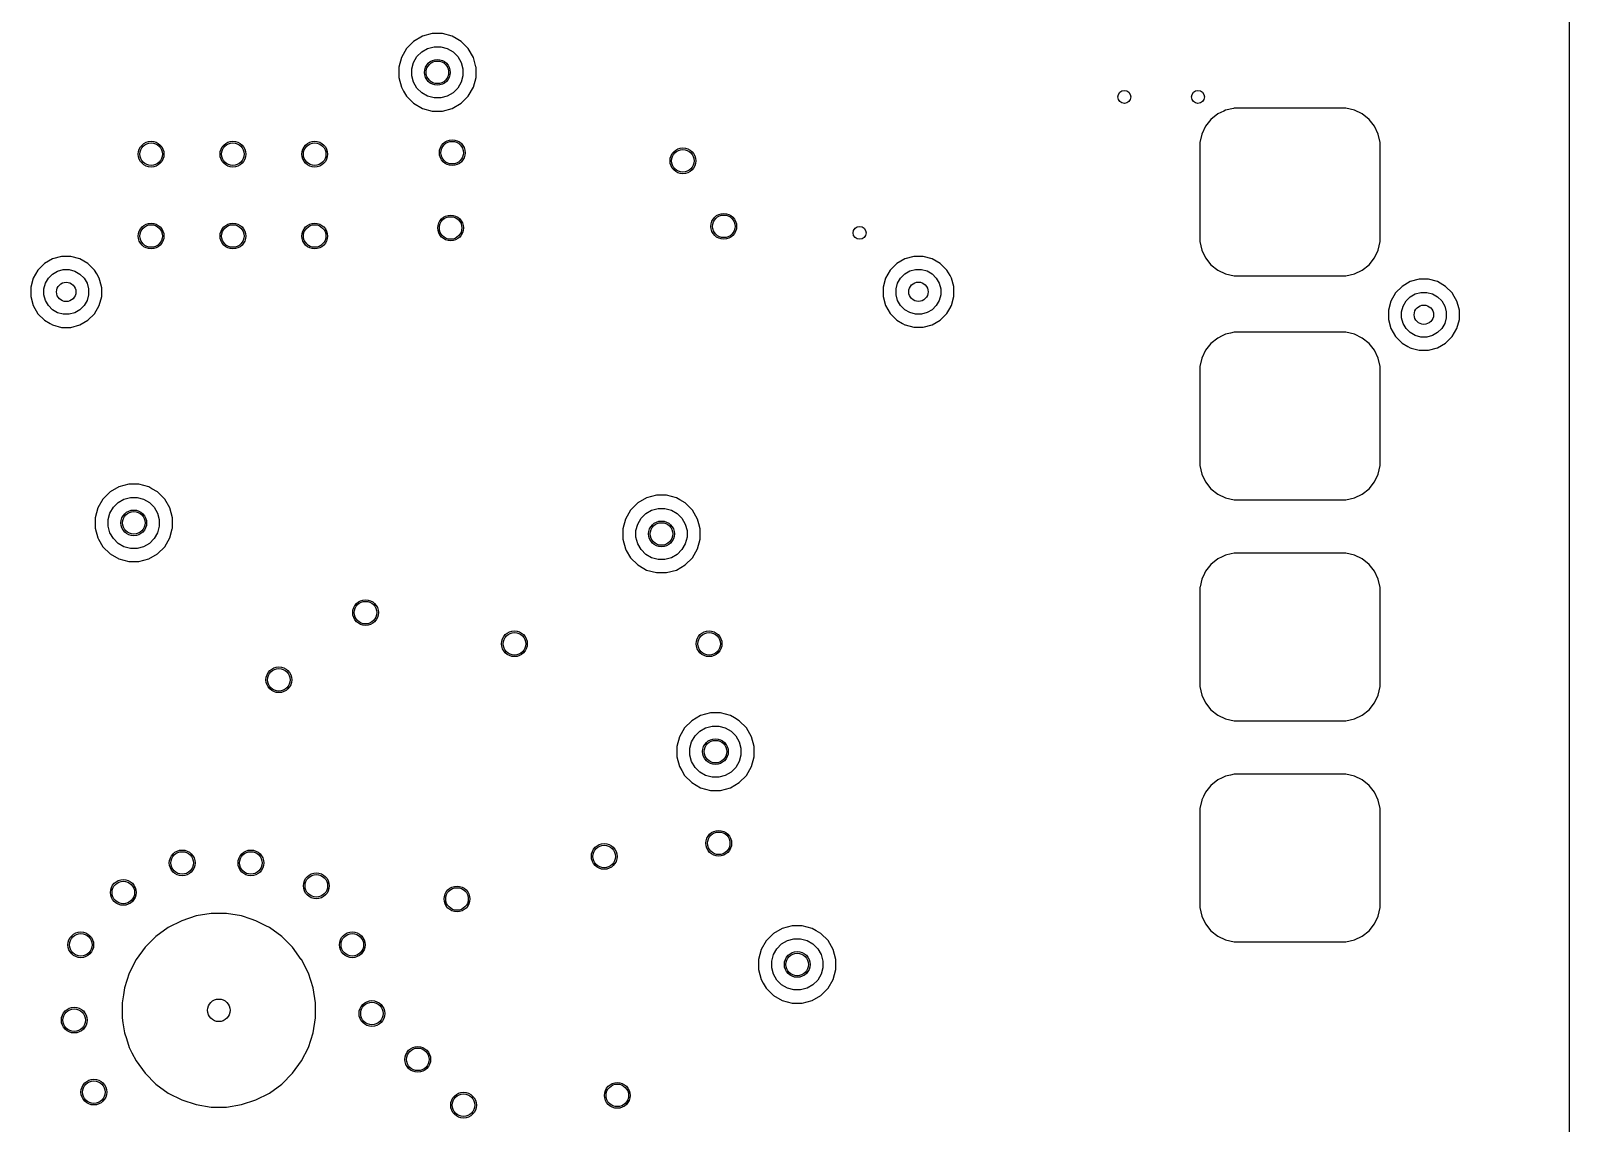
# Model space of a CAD drawing. Extents: x 4.82 to 6.81, y -4.86 to -2.87.
# Drawn here: x 5.866 to 6.807, y -3.932 to -3.265 of the extents above; entities that cross this region are included whole.
import ezdxf

# ---------------------------------------------------------------- set-up
doc = ezdxf.new("R2010")
doc.units = 0
doc.header["$MEASUREMENT"] = 0
doc.layers.add('BLACK', color=7, linetype='CONTINUOUS')

msp = doc.modelspace()

# ---------------------------------------------------------------- linework, layer by layer
at = {"layer": 'BLACK', "linetype": 'CONTINUOUS'}
for p, q in [((6.80685, -2.87648), (6.80685, -4.85337)), ((6.10039, -3.271), (6.09598, -3.27541)), ((6.10578, -3.26789), (6.10039, -3.271)), ((6.11179, -3.26628), (6.10578, -3.26789)), ((6.10578, -3.26789), (6.10578, -3.26789)), ((6.11801, -3.26628), (6.11179, -3.26628)), ((6.12403, -3.26789), (6.11801, -3.26628)), ((6.12648, -3.26931), (6.12403, -3.26789)), ((6.12403, -3.26789), (6.12403, -3.26789)), ((6.12403, -3.26789), (6.12403, -3.26789)), ((6.12942, -3.271), (6.12648, -3.26931)), ((6.13382, -3.2754), (6.12942, -3.271)), ((6.12942, -3.271), (6.12942, -3.271)), ((6.12942, -3.271), (6.12942, -3.271)), ((6.09287, -3.2808), (6.09126, -3.28681)), ((6.09598, -3.27541), (6.09287, -3.2808)), ((6.09287, -3.2808), (6.09287, -3.2808)), ((6.10035, -3.28389), (6.10241, -3.28033)), ((6.10241, -3.28033), (6.10531, -3.27743)), ((6.10531, -3.27743), (6.10888, -3.27537)), ((6.10888, -3.27537), (6.11285, -3.27431)), ((6.11285, -3.27431), (6.11696, -3.27431)), ((6.11696, -3.27431), (6.12093, -3.27537)), ((6.12093, -3.27537), (6.12449, -3.27743)), ((6.12449, -3.27743), (6.1274, -3.28033)), ((6.1274, -3.28033), (6.12945, -3.28389)), ((6.13693, -3.2808), (6.13382, -3.2754)), ((6.13847, -3.28652), (6.13693, -3.2808)), ((6.13693, -3.2808), (6.13693, -3.2808)), ((6.09126, -3.28681), (6.09126, -3.29303)), ((6.09929, -3.28787), (6.10035, -3.28389)), ((6.09929, -3.29198), (6.09929, -3.28787)), ((6.12945, -3.28389), (6.13051, -3.28787)), ((6.13051, -3.28787), (6.13051, -3.29198)), ((6.13854, -3.28681), (6.13847, -3.28652)), ((6.13854, -3.29303), (6.13854, -3.28681)), ((6.09126, -3.29303), (6.09287, -3.29905)), ((6.09287, -3.29905), (6.09287, -3.29905)), ((6.09287, -3.29905), (6.09287, -3.29905)), ((6.09287, -3.29905), (6.09429, -3.3015)), ((6.10035, -3.29595), (6.09929, -3.29198)), ((6.10241, -3.29951), (6.10035, -3.29595)), ((6.10531, -3.30241), (6.10241, -3.29951)), ((6.1274, -3.29951), (6.12449, -3.30241)), ((6.12945, -3.29595), (6.1274, -3.29951)), ((6.13051, -3.29198), (6.12945, -3.29595)), ((6.13382, -3.30444), (6.13693, -3.29905)), ((6.13693, -3.29905), (6.13854, -3.29303)), ((6.09429, -3.3015), (6.09598, -3.30444)), ((6.09598, -3.30444), (6.09598, -3.30444)), ((6.09598, -3.30444), (6.09598, -3.30444)), ((6.09598, -3.30444), (6.10039, -3.30884)), ((6.10039, -3.30884), (6.10578, -3.31195)), ((6.10888, -3.30447), (6.10531, -3.30241)), ((6.11285, -3.30553), (6.10888, -3.30447)), ((6.11696, -3.30553), (6.11285, -3.30553)), ((6.12093, -3.30447), (6.11696, -3.30553)), ((6.12449, -3.30241), (6.12093, -3.30447)), ((6.12403, -3.31195), (6.12942, -3.30884)), ((6.12942, -3.30884), (6.13382, -3.30444)), ((6.10578, -3.31195), (6.11179, -3.31356)), ((6.11179, -3.31356), (6.11801, -3.31356)), ((6.11801, -3.31356), (6.12403, -3.31195)), ((6.58784, -3.31869), (6.58452, -3.32285)), ((6.59201, -3.31537), (6.58784, -3.31869)), ((6.58784, -3.31869), (6.58784, -3.31869)), ((6.59575, -3.31356), (6.59201, -3.31537)), ((6.59201, -3.31537), (6.59201, -3.31537)), ((6.59201, -3.31537), (6.59201, -3.31537)), ((6.59681, -3.31306), (6.59575, -3.31356)), ((6.60164, -3.31195), (6.59681, -3.31306)), ((6.59681, -3.31306), (6.59681, -3.31306)), ((6.59681, -3.31306), (6.59681, -3.31306)), ((6.602, -3.31187), (6.60164, -3.31195)), ((6.60467, -3.31187), (6.602, -3.31187)), ((6.602, -3.31187), (6.602, -3.31187)), ((6.60654, -3.31187), (6.60467, -3.31187)), ((6.66922, -3.31187), (6.60654, -3.31187)), ((6.67032, -3.31187), (6.66922, -3.31187)), ((6.67552, -3.31306), (6.67032, -3.31187)), ((6.68032, -3.31537), (6.67552, -3.31306)), ((6.68448, -3.31869), (6.68032, -3.31537)), ((6.68032, -3.31537), (6.68032, -3.31537)), ((6.68032, -3.31537), (6.68032, -3.31537)), ((6.6878, -3.32285), (6.68448, -3.31869)), ((6.68448, -3.31869), (6.68448, -3.31869)), ((6.68448, -3.31869), (6.68448, -3.31869)), ((6.68448, -3.31869), (6.68448, -3.31869)), ((6.68448, -3.31869), (6.68448, -3.31869)), ((6.58221, -3.32765), (6.58102, -3.33285)), ((6.58452, -3.32285), (6.58221, -3.32765)), ((6.58452, -3.32285), (6.58452, -3.32285)), ((6.58452, -3.32285), (6.58452, -3.32285)), ((6.69011, -3.32765), (6.6878, -3.32285)), ((6.6878, -3.32285), (6.6878, -3.32285)), ((6.6878, -3.32285), (6.6878, -3.32285)), ((6.6913, -3.33285), (6.69011, -3.32765)), ((6.58102, -3.33285), (6.58102, -3.33395)), ((6.58102, -3.33395), (6.58102, -3.38876)), ((6.6913, -3.33395), (6.6913, -3.33285)), ((6.6913, -3.38876), (6.6913, -3.33395)), ((6.58102, -3.38876), (6.58102, -3.39063)), ((6.58102, -3.39063), (6.58102, -3.39329)), ((6.58102, -3.39329), (6.58221, -3.39849)), ((6.69011, -3.39849), (6.6913, -3.39329)), ((6.6913, -3.39063), (6.6913, -3.38876)), ((6.6913, -3.39329), (6.6913, -3.39063)), ((5.87963, -3.40386), (5.87469, -3.40671)), ((5.88515, -3.40238), (5.87963, -3.40386)), ((5.87963, -3.40386), (5.87963, -3.40386)), ((5.89085, -3.40238), (5.88515, -3.40238)), ((5.89637, -3.40386), (5.89085, -3.40238)), ((5.90131, -3.40671), (5.89637, -3.40386)), ((5.89637, -3.40386), (5.89637, -3.40386)), ((6.40063, -3.4038), (6.39569, -3.40666)), ((6.40615, -3.40233), (6.40063, -3.4038)), ((6.40063, -3.4038), (6.40063, -3.4038)), ((6.41185, -3.40233), (6.40615, -3.40233)), ((6.41737, -3.4038), (6.41185, -3.40233)), ((6.42231, -3.40666), (6.41737, -3.4038)), ((6.41737, -3.4038), (6.41737, -3.4038)), ((6.58221, -3.39849), (6.58452, -3.40329)), ((6.58452, -3.40329), (6.58452, -3.40329)), ((6.58452, -3.40329), (6.58452, -3.40329)), ((6.58452, -3.40329), (6.58784, -3.40745)), ((6.68448, -3.40745), (6.6878, -3.40329)), ((6.6878, -3.40329), (6.69011, -3.39849)), ((5.87066, -3.41075), (5.8678, -3.41569)), ((5.87469, -3.40671), (5.87066, -3.41075)), ((5.87707, -3.41567), (5.87961, -3.41312)), ((5.87961, -3.41312), (5.88273, -3.41132)), ((5.88273, -3.41132), (5.8862, -3.41039)), ((5.8862, -3.41039), (5.8898, -3.41039)), ((5.8898, -3.41039), (5.89327, -3.41132)), ((5.89327, -3.41132), (5.89639, -3.41312)), ((5.89639, -3.41312), (5.89893, -3.41567)), ((5.90534, -3.41075), (5.90131, -3.40671)), ((5.90131, -3.40671), (5.90131, -3.40671)), ((5.90131, -3.40671), (5.90131, -3.40671)), ((5.90669, -3.41309), (5.90534, -3.41075)), ((5.90534, -3.41075), (5.90534, -3.41075)), ((5.90534, -3.41075), (5.90534, -3.41075)), ((5.9082, -3.41569), (5.90669, -3.41309)), ((6.39166, -3.41069), (6.3888, -3.41563)), ((6.39569, -3.40666), (6.39166, -3.41069)), ((6.39807, -3.41561), (6.40061, -3.41307)), ((6.40061, -3.41307), (6.40373, -3.41127)), ((6.40373, -3.41127), (6.4072, -3.41034)), ((6.4072, -3.41034), (6.4108, -3.41034)), ((6.4108, -3.41034), (6.41427, -3.41127)), ((6.41427, -3.41127), (6.41739, -3.41307)), ((6.41739, -3.41307), (6.41993, -3.41561)), ((6.42634, -3.41069), (6.42231, -3.40666)), ((6.42231, -3.40666), (6.42231, -3.40666)), ((6.42231, -3.40666), (6.42231, -3.40666)), ((6.42832, -3.41412), (6.42634, -3.41069)), ((6.42634, -3.41069), (6.42634, -3.41069)), ((6.42634, -3.41069), (6.42634, -3.41069)), ((6.58784, -3.40745), (6.58784, -3.40745)), ((6.58784, -3.40745), (6.58784, -3.40745)), ((6.58784, -3.40745), (6.58784, -3.40745)), ((6.58784, -3.40745), (6.58784, -3.40745)), ((6.58784, -3.40745), (6.59201, -3.41077)), ((6.59201, -3.41077), (6.59201, -3.41077)), ((6.59201, -3.41077), (6.59201, -3.41077)), ((6.59201, -3.41077), (6.59681, -3.41309)), ((6.59681, -3.41309), (6.602, -3.41427)), ((6.67032, -3.41427), (6.67552, -3.41309)), ((6.67552, -3.41309), (6.68032, -3.41077)), ((6.68032, -3.41077), (6.68448, -3.40745)), ((5.8678, -3.41569), (5.86633, -3.4212)), ((5.86633, -3.4212), (5.86633, -3.42691)), ((5.8678, -3.41569), (5.8678, -3.41569)), ((5.87434, -3.42226), (5.87527, -3.41878)), ((5.87434, -3.42585), (5.87434, -3.42226)), ((5.87527, -3.41878), (5.87707, -3.41567)), ((5.89893, -3.41567), (5.90073, -3.41878)), ((5.90073, -3.41878), (5.90166, -3.42226)), ((5.90166, -3.42226), (5.90166, -3.42585)), ((5.90957, -3.4208), (5.9082, -3.41569)), ((5.9082, -3.41569), (5.9082, -3.41569)), ((5.9082, -3.41569), (5.9082, -3.41569)), ((5.90966, -3.42115), (5.90957, -3.4208)), ((5.90967, -3.4212), (5.90966, -3.42115)), ((5.90967, -3.42691), (5.90967, -3.4212)), ((6.3888, -3.41563), (6.38733, -3.42115)), ((6.38733, -3.42115), (6.38733, -3.42685)), ((6.3888, -3.41563), (6.3888, -3.41563)), ((6.39534, -3.4222), (6.39627, -3.41873)), ((6.39534, -3.4258), (6.39534, -3.4222)), ((6.39627, -3.41873), (6.39807, -3.41561)), ((6.41993, -3.41561), (6.42173, -3.41873)), ((6.42173, -3.41873), (6.42266, -3.4222)), ((6.42266, -3.4222), (6.42266, -3.4258)), ((6.4292, -3.41563), (6.42832, -3.41412)), ((6.43058, -3.4208), (6.4292, -3.41563)), ((6.4292, -3.41563), (6.4292, -3.41563)), ((6.4292, -3.41563), (6.4292, -3.41563)), ((6.43067, -3.42115), (6.43058, -3.4208)), ((6.43067, -3.42685), (6.43067, -3.42115)), ((6.602, -3.41427), (6.602, -3.41427)), ((6.602, -3.41427), (6.67032, -3.41427)), ((6.67032, -3.41427), (6.67032, -3.41427)), ((6.70469, -3.42066), (6.70066, -3.42469)), ((6.70963, -3.4178), (6.70469, -3.42066)), ((6.71515, -3.41633), (6.70963, -3.4178)), ((6.70963, -3.4178), (6.70963, -3.4178)), ((6.72085, -3.41633), (6.71515, -3.41633)), ((6.72637, -3.4178), (6.72085, -3.41633)), ((6.73131, -3.42066), (6.72637, -3.4178)), ((6.72637, -3.4178), (6.72637, -3.4178)), ((6.73534, -3.42469), (6.73131, -3.42066)), ((6.73131, -3.42066), (6.73131, -3.42066)), ((6.73131, -3.42066), (6.73131, -3.42066)), ((5.86633, -3.42691), (5.8678, -3.43242)), ((5.8678, -3.43242), (5.8678, -3.43242)), ((5.8678, -3.43242), (5.87066, -3.43736)), ((5.87527, -3.42933), (5.87434, -3.42585)), ((5.87707, -3.43244), (5.87527, -3.42933)), ((5.87961, -3.43499), (5.87707, -3.43244)), ((5.89893, -3.43244), (5.89639, -3.43499)), ((5.90073, -3.42933), (5.89893, -3.43244)), ((5.90166, -3.42585), (5.90073, -3.42933)), ((5.90534, -3.43736), (5.9082, -3.43242)), ((5.9082, -3.43242), (5.90967, -3.42691)), ((6.38733, -3.42685), (6.3888, -3.43237)), ((6.3888, -3.43237), (6.3888, -3.43237)), ((6.3888, -3.43237), (6.39166, -3.43731)), ((6.39627, -3.42927), (6.39534, -3.4258)), ((6.39807, -3.43239), (6.39627, -3.42927)), ((6.40061, -3.43493), (6.39807, -3.43239)), ((6.41993, -3.43239), (6.41739, -3.43493)), ((6.42173, -3.42927), (6.41993, -3.43239)), ((6.42266, -3.4258), (6.42173, -3.42927)), ((6.42885, -3.43296), (6.4292, -3.43237)), ((6.4292, -3.43237), (6.43067, -3.42685)), ((6.6978, -3.42963), (6.69633, -3.43515)), ((6.70066, -3.42469), (6.6978, -3.42963)), ((6.6978, -3.42963), (6.6978, -3.42963)), ((6.70434, -3.4362), (6.70527, -3.43273)), ((6.70527, -3.43273), (6.70707, -3.42961)), ((6.70707, -3.42961), (6.70961, -3.42707)), ((6.70961, -3.42707), (6.71273, -3.42527)), ((6.71273, -3.42527), (6.7162, -3.42434)), ((6.7162, -3.42434), (6.7198, -3.42434)), ((6.7198, -3.42434), (6.72327, -3.42527)), ((6.72327, -3.42527), (6.72639, -3.42707)), ((6.72639, -3.42707), (6.72893, -3.42961)), ((6.72893, -3.42961), (6.73073, -3.43273)), ((6.73073, -3.43273), (6.73166, -3.4362)), ((6.73659, -3.42685), (6.73534, -3.42469)), ((6.73534, -3.42469), (6.73534, -3.42469)), ((6.73534, -3.42469), (6.73534, -3.42469)), ((6.7382, -3.42963), (6.73659, -3.42685)), ((6.73893, -3.43237), (6.7382, -3.42963)), ((6.7382, -3.42963), (6.7382, -3.42963)), ((6.7382, -3.42963), (6.7382, -3.42963)), ((6.73967, -3.43515), (6.73893, -3.43237)), ((5.87066, -3.43736), (5.87066, -3.43736)), ((5.87066, -3.43736), (5.87066, -3.43736)), ((5.87066, -3.43736), (5.87469, -3.4414)), ((5.87469, -3.4414), (5.87469, -3.4414)), ((5.87469, -3.4414), (5.87469, -3.4414)), ((5.87469, -3.4414), (5.87825, -3.44345)), ((5.88273, -3.43679), (5.87961, -3.43499)), ((5.8862, -3.43772), (5.88273, -3.43679)), ((5.8898, -3.43772), (5.8862, -3.43772)), ((5.89327, -3.43679), (5.8898, -3.43772)), ((5.89639, -3.43499), (5.89327, -3.43679)), ((5.89637, -3.44425), (5.90131, -3.4414)), ((5.90131, -3.4414), (5.90534, -3.43736)), ((6.39166, -3.43731), (6.39166, -3.43731)), ((6.39166, -3.43731), (6.39166, -3.43731)), ((6.39166, -3.43731), (6.39569, -3.44134)), ((6.39569, -3.44134), (6.39569, -3.44134)), ((6.39569, -3.44134), (6.39569, -3.44134)), ((6.39569, -3.44134), (6.39925, -3.4434)), ((6.40373, -3.43673), (6.40061, -3.43493)), ((6.4072, -3.43766), (6.40373, -3.43673)), ((6.4108, -3.43766), (6.4072, -3.43766)), ((6.41427, -3.43673), (6.4108, -3.43766)), ((6.41739, -3.43493), (6.41427, -3.43673)), ((6.41737, -3.4442), (6.42231, -3.44134)), ((6.42231, -3.44134), (6.42634, -3.43731)), ((6.42634, -3.43731), (6.42759, -3.43515)), ((6.42759, -3.43515), (6.42873, -3.43317)), ((6.42759, -3.43515), (6.42759, -3.43515)), ((6.42873, -3.43317), (6.42885, -3.43296)), ((6.69633, -3.43515), (6.69633, -3.44085)), ((6.69633, -3.44085), (6.6978, -3.44637)), ((6.70434, -3.4398), (6.70434, -3.4362)), ((6.70527, -3.44327), (6.70434, -3.4398)), ((6.73166, -3.4398), (6.73073, -3.44327)), ((6.73166, -3.4362), (6.73166, -3.4398)), ((6.7382, -3.44637), (6.73967, -3.44085)), ((6.73967, -3.44085), (6.73967, -3.43515)), ((5.87825, -3.44345), (5.87963, -3.44425)), ((5.87963, -3.44425), (5.88515, -3.44573)), ((5.88515, -3.44573), (5.89085, -3.44573)), ((5.89085, -3.44573), (5.89637, -3.44425)), ((6.39925, -3.4434), (6.40063, -3.4442)), ((6.40063, -3.4442), (6.40063, -3.4442)), ((6.40063, -3.4442), (6.40063, -3.4442)), ((6.40063, -3.4442), (6.40084, -3.44425)), ((6.40084, -3.44425), (6.40615, -3.44567)), ((6.40615, -3.44567), (6.41185, -3.44567)), ((6.41185, -3.44567), (6.41737, -3.4442)), ((6.59459, -3.45097), (6.59201, -3.45222)), ((6.59681, -3.44991), (6.59459, -3.45097)), ((6.59982, -3.44922), (6.59681, -3.44991)), ((6.59681, -3.44991), (6.59681, -3.44991)), ((6.59681, -3.44991), (6.59681, -3.44991)), ((6.602, -3.44872), (6.59982, -3.44922)), ((6.60467, -3.44872), (6.602, -3.44872)), ((6.602, -3.44872), (6.602, -3.44872)), ((6.60654, -3.44872), (6.60467, -3.44872)), ((6.66922, -3.44872), (6.60654, -3.44872)), ((6.67032, -3.44872), (6.66922, -3.44872)), ((6.67552, -3.44991), (6.67032, -3.44872)), ((6.68032, -3.45222), (6.67552, -3.44991)), ((6.6978, -3.44637), (6.6978, -3.44637)), ((6.6978, -3.44637), (6.70066, -3.45131)), ((6.70066, -3.45131), (6.70066, -3.45131)), ((6.70066, -3.45131), (6.70066, -3.45131)), ((6.70066, -3.45131), (6.70469, -3.45534)), ((6.70707, -3.44639), (6.70527, -3.44327)), ((6.70961, -3.44893), (6.70707, -3.44639)), ((6.71273, -3.45073), (6.70961, -3.44893)), ((6.7162, -3.45166), (6.71273, -3.45073)), ((6.7198, -3.45166), (6.7162, -3.45166)), ((6.72327, -3.45073), (6.7198, -3.45166)), ((6.72639, -3.44893), (6.72327, -3.45073)), ((6.72893, -3.44639), (6.72639, -3.44893)), ((6.73073, -3.44327), (6.72893, -3.44639)), ((6.73131, -3.45534), (6.73534, -3.45131)), ((6.73534, -3.45131), (6.7382, -3.44637)), ((6.58452, -3.4597), (6.58221, -3.4645)), ((6.58784, -3.45554), (6.58452, -3.4597)), ((6.58452, -3.4597), (6.58452, -3.4597)), ((6.58452, -3.4597), (6.58452, -3.4597)), ((6.59201, -3.45222), (6.58784, -3.45554)), ((6.58784, -3.45554), (6.58784, -3.45554)), ((6.59201, -3.45222), (6.59201, -3.45222)), ((6.59201, -3.45222), (6.59201, -3.45222)), ((6.68448, -3.45554), (6.68032, -3.45222)), ((6.68032, -3.45222), (6.68032, -3.45222)), ((6.68032, -3.45222), (6.68032, -3.45222)), ((6.6878, -3.4597), (6.68448, -3.45554)), ((6.68448, -3.45554), (6.68448, -3.45554)), ((6.68448, -3.45554), (6.68448, -3.45554)), ((6.68448, -3.45554), (6.68448, -3.45554)), ((6.68448, -3.45554), (6.68448, -3.45554)), ((6.69011, -3.4645), (6.6878, -3.4597)), ((6.6878, -3.4597), (6.6878, -3.4597)), ((6.6878, -3.4597), (6.6878, -3.4597)), ((6.70469, -3.45534), (6.70469, -3.45534)), ((6.70469, -3.45534), (6.70469, -3.45534)), ((6.70469, -3.45534), (6.70825, -3.4574)), ((6.70825, -3.4574), (6.70963, -3.4582)), ((6.70963, -3.4582), (6.70963, -3.4582)), ((6.70963, -3.4582), (6.70963, -3.4582)), ((6.70963, -3.4582), (6.71018, -3.45834)), ((6.71018, -3.45834), (6.71515, -3.45967)), ((6.71515, -3.45967), (6.72085, -3.45967)), ((6.72085, -3.45967), (6.72637, -3.4582)), ((6.72637, -3.4582), (6.73131, -3.45534)), ((6.58221, -3.4645), (6.58102, -3.4697)), ((6.58102, -3.4697), (6.58102, -3.4708)), ((6.6913, -3.4697), (6.69011, -3.4645)), ((6.6913, -3.4708), (6.6913, -3.4697)), ((6.58102, -3.4708), (6.58102, -3.52561)), ((6.6913, -3.52561), (6.6913, -3.4708)), ((6.58102, -3.52561), (6.58102, -3.52748)), ((6.6913, -3.52748), (6.6913, -3.52561)), ((6.58102, -3.52748), (6.58102, -3.53014)), ((6.58102, -3.53014), (6.58221, -3.53534)), ((6.58221, -3.53534), (6.58452, -3.54014)), ((6.6878, -3.54014), (6.69011, -3.53534)), ((6.69011, -3.53534), (6.6913, -3.53014)), ((6.6913, -3.53014), (6.6913, -3.52748)), ((5.92017, -3.54317), (5.91478, -3.54628)), ((5.92619, -3.54155), (5.92017, -3.54317)), ((5.92017, -3.54317), (5.92017, -3.54317)), ((5.93241, -3.54155), (5.92619, -3.54155)), ((5.93843, -3.54317), (5.93241, -3.54155)), ((5.9404, -3.5443), (5.93843, -3.54317)), ((5.93843, -3.54317), (5.93843, -3.54317)), ((5.93843, -3.54317), (5.93843, -3.54317)), ((5.94382, -3.54628), (5.9404, -3.5443)), ((6.58452, -3.54014), (6.58452, -3.54014)), ((6.58452, -3.54014), (6.58452, -3.54014)), ((6.58452, -3.54014), (6.58784, -3.5443)), ((6.58784, -3.5443), (6.58784, -3.5443)), ((6.58784, -3.5443), (6.58784, -3.5443)), ((6.58784, -3.5443), (6.58784, -3.5443)), ((6.58784, -3.5443), (6.58784, -3.5443)), ((6.58784, -3.5443), (6.59201, -3.54762)), ((6.68032, -3.54763), (6.68448, -3.5443)), ((6.68448, -3.5443), (6.6878, -3.54014)), ((5.91038, -3.55068), (5.90727, -3.55607)), ((5.91478, -3.54628), (5.91038, -3.55068)), ((5.91681, -3.55561), (5.91971, -3.5527)), ((5.91971, -3.5527), (5.92327, -3.55065)), ((5.92327, -3.55065), (5.92724, -3.54958)), ((5.92724, -3.54958), (5.93136, -3.54958)), ((5.93136, -3.54958), (5.93533, -3.55065)), ((5.93533, -3.55065), (5.93889, -3.5527)), ((5.93889, -3.5527), (5.94179, -3.55561)), ((5.94822, -3.55068), (5.94382, -3.54628)), ((5.94382, -3.54628), (5.94382, -3.54628)), ((5.94382, -3.54628), (5.94382, -3.54628)), ((5.95133, -3.55607), (5.94822, -3.55068)), ((6.23739, -3.55301), (6.23299, -3.55741)), ((6.24278, -3.5499), (6.23739, -3.55301)), ((6.2488, -3.54829), (6.24278, -3.5499)), ((6.24278, -3.5499), (6.24278, -3.5499)), ((6.25502, -3.54829), (6.2488, -3.54829)), ((6.26103, -3.5499), (6.25502, -3.54829)), ((6.26315, -3.55112), (6.26103, -3.5499)), ((6.26103, -3.5499), (6.26103, -3.5499)), ((6.26103, -3.5499), (6.26103, -3.5499)), ((6.26643, -3.55301), (6.26315, -3.55112)), ((6.27083, -3.55741), (6.26643, -3.55301)), ((6.26643, -3.55301), (6.26643, -3.55301)), ((6.26643, -3.55301), (6.26643, -3.55301)), ((6.59201, -3.54762), (6.59201, -3.54762)), ((6.59201, -3.54762), (6.59201, -3.54763)), ((6.59201, -3.54763), (6.59681, -3.54994)), ((6.59681, -3.54994), (6.602, -3.55112)), ((6.602, -3.55112), (6.602, -3.55112)), ((6.602, -3.55112), (6.67032, -3.55112)), ((6.67032, -3.55112), (6.67552, -3.54994)), ((6.67032, -3.55112), (6.67032, -3.55112)), ((6.67552, -3.54994), (6.68032, -3.54763)), ((5.90727, -3.55607), (5.90566, -3.56208)), ((5.90566, -3.56208), (5.90566, -3.56831)), ((5.90727, -3.55607), (5.90727, -3.55607)), ((5.91369, -3.56314), (5.91475, -3.55917)), ((5.91369, -3.56725), (5.91369, -3.56314)), ((5.91475, -3.55917), (5.91681, -3.55561)), ((5.94179, -3.55561), (5.94385, -3.55917)), ((5.94385, -3.55917), (5.94491, -3.56314)), ((5.94491, -3.56314), (5.94491, -3.56725)), ((5.95294, -3.56208), (5.95133, -3.55607)), ((5.95294, -3.56831), (5.95294, -3.56208)), ((6.22988, -3.5628), (6.22827, -3.56882)), ((6.23299, -3.55741), (6.22988, -3.5628)), ((6.22988, -3.5628), (6.22988, -3.5628)), ((6.23736, -3.5659), (6.23942, -3.56234)), ((6.23942, -3.56234), (6.24232, -3.55944)), ((6.24232, -3.55944), (6.24588, -3.55738)), ((6.24588, -3.55738), (6.24985, -3.55632)), ((6.24985, -3.55632), (6.25396, -3.55632)), ((6.25396, -3.55632), (6.25794, -3.55738)), ((6.25794, -3.55738), (6.2615, -3.55944)), ((6.2615, -3.55944), (6.2644, -3.56234)), ((6.2644, -3.56234), (6.26646, -3.5659)), ((6.27394, -3.5628), (6.27083, -3.55741)), ((6.27476, -3.56585), (6.27394, -3.5628)), ((6.27394, -3.5628), (6.27394, -3.5628)), ((5.90566, -3.56831), (5.90727, -3.57432)), ((5.91475, -3.57122), (5.91369, -3.56725)), ((5.91681, -3.57478), (5.91475, -3.57122)), ((5.94385, -3.57122), (5.94179, -3.57478)), ((5.94491, -3.56725), (5.94385, -3.57122)), ((5.95133, -3.57432), (5.95281, -3.56882)), ((5.95281, -3.56882), (5.95294, -3.56831)), ((6.22827, -3.56882), (6.22827, -3.57504)), ((6.2363, -3.56987), (6.23736, -3.5659)), ((6.2363, -3.57398), (6.2363, -3.56987)), ((6.23736, -3.57796), (6.2363, -3.57398)), ((6.26646, -3.5659), (6.26752, -3.56987)), ((6.26752, -3.57398), (6.26646, -3.57796)), ((6.26752, -3.56987), (6.26752, -3.57398)), ((6.27555, -3.56882), (6.27476, -3.56585)), ((6.27555, -3.57504), (6.27555, -3.56882)), ((5.90727, -3.57432), (5.90727, -3.57432)), ((5.90727, -3.57432), (5.90727, -3.57432)), ((5.90727, -3.57432), (5.90778, -3.5752)), ((5.90778, -3.5752), (5.91038, -3.57971)), ((5.91038, -3.57971), (5.91038, -3.57971)), ((5.91038, -3.57971), (5.91038, -3.57971)), ((5.91038, -3.57971), (5.91478, -3.58411)), ((5.91971, -3.57769), (5.91681, -3.57478)), ((5.92327, -3.57975), (5.91971, -3.57769)), ((5.92724, -3.58081), (5.92327, -3.57975)), ((5.93136, -3.58081), (5.92724, -3.58081)), ((5.93533, -3.57975), (5.93136, -3.58081)), ((5.93889, -3.57769), (5.93533, -3.57975)), ((5.94179, -3.57478), (5.93889, -3.57769)), ((5.94382, -3.58411), (5.94822, -3.57971)), ((5.94822, -3.57971), (5.95133, -3.57432)), ((6.22827, -3.57504), (6.22988, -3.58105)), ((6.22988, -3.58105), (6.22988, -3.58105)), ((6.22988, -3.58105), (6.22988, -3.58105)), ((6.22988, -3.58105), (6.2304, -3.58195)), ((6.2304, -3.58195), (6.23299, -3.58645)), ((6.23942, -3.58152), (6.23736, -3.57796)), ((6.24232, -3.58442), (6.23942, -3.58152)), ((6.2644, -3.58152), (6.2615, -3.58442)), ((6.26646, -3.57796), (6.2644, -3.58152)), ((6.27083, -3.58645), (6.27394, -3.58105)), ((6.27394, -3.58105), (6.27555, -3.57504)), ((5.91478, -3.58411), (5.92017, -3.58723)), ((5.92017, -3.58723), (5.92619, -3.58884)), ((5.92619, -3.58884), (5.93241, -3.58884)), ((5.93241, -3.58884), (5.93843, -3.58723)), ((5.93843, -3.58723), (5.94382, -3.58411)), ((6.23299, -3.58645), (6.23299, -3.58645)), ((6.23299, -3.58645), (6.23299, -3.58645)), ((6.23299, -3.58645), (6.23739, -3.59085)), ((6.23739, -3.59085), (6.23739, -3.59085)), ((6.23739, -3.59085), (6.23739, -3.59085)), ((6.23739, -3.59085), (6.23853, -3.5915)), ((6.23853, -3.5915), (6.24278, -3.59396)), ((6.24588, -3.58648), (6.24232, -3.58442)), ((6.24985, -3.58754), (6.24588, -3.58648)), ((6.25396, -3.58754), (6.24985, -3.58754)), ((6.25794, -3.58648), (6.25396, -3.58754)), ((6.2615, -3.58442), (6.25794, -3.58648)), ((6.26103, -3.59396), (6.26643, -3.59085)), ((6.26643, -3.59085), (6.27083, -3.58645)), ((6.58784, -3.59054), (6.58452, -3.5947)), ((6.59201, -3.58722), (6.58784, -3.59054)), ((6.58784, -3.59054), (6.58784, -3.59054)), ((6.59459, -3.58597), (6.59201, -3.58722)), ((6.59201, -3.58722), (6.59201, -3.58722)), ((6.59201, -3.58722), (6.59201, -3.58722)), ((6.59681, -3.58491), (6.59459, -3.58597)), ((6.60028, -3.58411), (6.59681, -3.58491)), ((6.59681, -3.58491), (6.59681, -3.58491)), ((6.59681, -3.58491), (6.59681, -3.58491)), ((6.602, -3.58372), (6.60028, -3.58411)), ((6.60467, -3.58372), (6.602, -3.58372)), ((6.602, -3.58372), (6.602, -3.58372)), ((6.60654, -3.58372), (6.60467, -3.58372)), ((6.66922, -3.58372), (6.60654, -3.58372)), ((6.67032, -3.58372), (6.66922, -3.58372)), ((6.67552, -3.58491), (6.67032, -3.58372)), ((6.68032, -3.58722), (6.67552, -3.58491)), ((6.68448, -3.59054), (6.68032, -3.58722)), ((6.68032, -3.58722), (6.68032, -3.58722)), ((6.68032, -3.58722), (6.68032, -3.58722)), ((6.6878, -3.5947), (6.68448, -3.59054)), ((6.68448, -3.59054), (6.68448, -3.59054)), ((6.68448, -3.59054), (6.68448, -3.59054)), ((6.68448, -3.59054), (6.68448, -3.59054)), ((6.68448, -3.59054), (6.68448, -3.59054)), ((6.24278, -3.59396), (6.2488, -3.59557)), ((6.2488, -3.59557), (6.25502, -3.59557)), ((6.25502, -3.59557), (6.26103, -3.59396)), ((6.58221, -3.5995), (6.58113, -3.60423)), ((6.5839, -3.596), (6.58221, -3.5995)), ((6.58452, -3.5947), (6.5839, -3.596)), ((6.58452, -3.5947), (6.58452, -3.5947)), ((6.58452, -3.5947), (6.58452, -3.5947)), ((6.69011, -3.5995), (6.6878, -3.5947)), ((6.6878, -3.5947), (6.6878, -3.5947)), ((6.6878, -3.5947), (6.6878, -3.5947)), ((6.6913, -3.6047), (6.69011, -3.5995)), ((6.58113, -3.60423), (6.58102, -3.6047)), ((6.58102, -3.6047), (6.58102, -3.6058)), ((6.58102, -3.6058), (6.58102, -3.66061)), ((6.6913, -3.6058), (6.6913, -3.6047)), ((6.6913, -3.66061), (6.6913, -3.6058)), ((6.58102, -3.66061), (6.58102, -3.66248)), ((6.58102, -3.66248), (6.58102, -3.66514)), ((6.58102, -3.66514), (6.58221, -3.67034)), ((6.69011, -3.67034), (6.6913, -3.66514)), ((6.6913, -3.66248), (6.6913, -3.66061)), ((6.6913, -3.66514), (6.6913, -3.66248)), ((6.58221, -3.67034), (6.58452, -3.67514)), ((6.58452, -3.67514), (6.58452, -3.67514)), ((6.58452, -3.67514), (6.58452, -3.67514)), ((6.58452, -3.67514), (6.58784, -3.6793)), ((6.68448, -3.6793), (6.6878, -3.67514)), ((6.6878, -3.67514), (6.69011, -3.67034)), ((6.27039, -3.686), (6.26598, -3.6904)), ((6.27578, -3.68289), (6.27039, -3.686)), ((6.28179, -3.68128), (6.27578, -3.68289)), ((6.27578, -3.68289), (6.27578, -3.68289)), ((6.28801, -3.68128), (6.28179, -3.68128)), ((6.29403, -3.68289), (6.28801, -3.68128)), ((6.29648, -3.68431), (6.29403, -3.68289)), ((6.29403, -3.68289), (6.29403, -3.68289)), ((6.29403, -3.68289), (6.29403, -3.68289)), ((6.29942, -3.686), (6.29648, -3.68431)), ((6.30382, -3.6904), (6.29942, -3.686)), ((6.29942, -3.686), (6.29942, -3.686)), ((6.29942, -3.686), (6.29942, -3.686)), ((6.58784, -3.6793), (6.58784, -3.6793)), ((6.58784, -3.6793), (6.58784, -3.6793)), ((6.58784, -3.6793), (6.58784, -3.6793)), ((6.58784, -3.6793), (6.58784, -3.6793)), ((6.58784, -3.6793), (6.59201, -3.68262)), ((6.59201, -3.68262), (6.59201, -3.68262)), ((6.59201, -3.68262), (6.59201, -3.68262)), ((6.59201, -3.68262), (6.59681, -3.68494)), ((6.59681, -3.68494), (6.602, -3.68612)), ((6.602, -3.68612), (6.602, -3.68612)), ((6.602, -3.68612), (6.67032, -3.68612)), ((6.67032, -3.68612), (6.67552, -3.68494)), ((6.67032, -3.68612), (6.67032, -3.68612)), ((6.67552, -3.68494), (6.68032, -3.68262)), ((6.68032, -3.68262), (6.68448, -3.6793)), ((6.26287, -3.6958), (6.26126, -3.70181)), ((6.26598, -3.6904), (6.26287, -3.6958)), ((6.26287, -3.6958), (6.26287, -3.6958)), ((6.27035, -3.69889), (6.27241, -3.69533)), ((6.27241, -3.69533), (6.27531, -3.69243)), ((6.27531, -3.69243), (6.27888, -3.69037)), ((6.27888, -3.69037), (6.28285, -3.68931)), ((6.28285, -3.68931), (6.28696, -3.68931)), ((6.28696, -3.68931), (6.29093, -3.69037)), ((6.29093, -3.69037), (6.29449, -3.69243)), ((6.29449, -3.69243), (6.2974, -3.69533)), ((6.2974, -3.69533), (6.29945, -3.69889)), ((6.30693, -3.6958), (6.30382, -3.6904)), ((6.30854, -3.70181), (6.30693, -3.6958)), ((6.26126, -3.70181), (6.26126, -3.70803)), ((6.26929, -3.70287), (6.27035, -3.69889)), ((6.26929, -3.70698), (6.26929, -3.70287)), ((6.29945, -3.69889), (6.30051, -3.70287)), ((6.30051, -3.70287), (6.30051, -3.70698)), ((6.30854, -3.70803), (6.30854, -3.70181)), ((6.26126, -3.70803), (6.26287, -3.71405)), ((6.26287, -3.71405), (6.26287, -3.71405)), ((6.26287, -3.71405), (6.26287, -3.71405)), ((6.26287, -3.71405), (6.26429, -3.7165)), ((6.27035, -3.71095), (6.26929, -3.70698)), ((6.27241, -3.71451), (6.27035, -3.71095)), ((6.27531, -3.71741), (6.27241, -3.71451)), ((6.2974, -3.71451), (6.29449, -3.71741)), ((6.29945, -3.71095), (6.2974, -3.71451)), ((6.30051, -3.70698), (6.29945, -3.71095)), ((6.30382, -3.71944), (6.30693, -3.71405)), ((6.30693, -3.71405), (6.30854, -3.70803)), ((6.26429, -3.7165), (6.26598, -3.71944)), ((6.26598, -3.71944), (6.26598, -3.71944)), ((6.26598, -3.71944), (6.26598, -3.71944)), ((6.26598, -3.71944), (6.27039, -3.72384)), ((6.27039, -3.72384), (6.27578, -3.72695)), ((6.27888, -3.71947), (6.27531, -3.71741)), ((6.28285, -3.72053), (6.27888, -3.71947)), ((6.28696, -3.72053), (6.28285, -3.72053)), ((6.29093, -3.71947), (6.28696, -3.72053)), ((6.29449, -3.71741), (6.29093, -3.71947)), ((6.29403, -3.72695), (6.29942, -3.72384)), ((6.29942, -3.72384), (6.30382, -3.71944)), ((6.59201, -3.72222), (6.58784, -3.72554)), ((6.59459, -3.72097), (6.59201, -3.72222)), ((6.59201, -3.72222), (6.59201, -3.72222)), ((6.59201, -3.72222), (6.59201, -3.72222)), ((6.59681, -3.71991), (6.59459, -3.72097)), ((6.59982, -3.71922), (6.59681, -3.71991)), ((6.59681, -3.71991), (6.59681, -3.71991)), ((6.59681, -3.71991), (6.59681, -3.71991)), ((6.602, -3.71872), (6.59982, -3.71922)), ((6.60467, -3.71872), (6.602, -3.71872)), ((6.602, -3.71872), (6.602, -3.71872)), ((6.60654, -3.71872), (6.60467, -3.71872)), ((6.66922, -3.71872), (6.60654, -3.71872)), ((6.67032, -3.71872), (6.66922, -3.71872)), ((6.67552, -3.71991), (6.67032, -3.71872)), ((6.68032, -3.72222), (6.67552, -3.71991)), ((6.68448, -3.72554), (6.68032, -3.72222)), ((6.68032, -3.72222), (6.68032, -3.72222)), ((6.68032, -3.72222), (6.68032, -3.72222)), ((6.27578, -3.72695), (6.28179, -3.72856)), ((6.28179, -3.72856), (6.28801, -3.72856)), ((6.28801, -3.72856), (6.29403, -3.72695)), ((6.58328, -3.73229), (6.58224, -3.73444)), ((6.58452, -3.7297), (6.58328, -3.73229)), ((6.58784, -3.72554), (6.58452, -3.7297)), ((6.58452, -3.7297), (6.58452, -3.7297)), ((6.58452, -3.7297), (6.58452, -3.7297)), ((6.58784, -3.72554), (6.58784, -3.72554)), ((6.6878, -3.7297), (6.68448, -3.72554)), ((6.68448, -3.72554), (6.68448, -3.72554)), ((6.68448, -3.72554), (6.68448, -3.72554)), ((6.68448, -3.72554), (6.68448, -3.72554)), ((6.68448, -3.72554), (6.68448, -3.72554)), ((6.69011, -3.7345), (6.6878, -3.7297)), ((6.6878, -3.7297), (6.6878, -3.7297)), ((6.6878, -3.7297), (6.6878, -3.7297)), ((6.58221, -3.7345), (6.58102, -3.7397)), ((6.58102, -3.7397), (6.58102, -3.7408)), ((6.58102, -3.7408), (6.58102, -3.79561)), ((6.58224, -3.73444), (6.58221, -3.7345)), ((6.6913, -3.7397), (6.69011, -3.7345)), ((6.6913, -3.7408), (6.6913, -3.7397)), ((6.6913, -3.79561), (6.6913, -3.7408)), ((6.58102, -3.79561), (6.58102, -3.79748)), ((6.58102, -3.79748), (6.58102, -3.80014)), ((6.6913, -3.79748), (6.6913, -3.79561)), ((6.6913, -3.80014), (6.6913, -3.79748)), ((5.9586, -3.80821), (5.95032, -3.81243)), ((5.96745, -3.80533), (5.9586, -3.80821)), ((5.97663, -3.80388), (5.96745, -3.80533)), ((5.98593, -3.80388), (5.97663, -3.80388)), ((5.99511, -3.80533), (5.98593, -3.80388)), ((6.00101, -3.80725), (5.99511, -3.80533)), ((6.00396, -3.80821), (6.00101, -3.80725)), ((6.00999, -3.81128), (6.00396, -3.80821)), ((6.58102, -3.80014), (6.58221, -3.80534)), ((6.58221, -3.80534), (6.58452, -3.81014)), ((6.6878, -3.81014), (6.69011, -3.80534)), ((6.69011, -3.80534), (6.6913, -3.80014)), ((5.9428, -3.81789), (5.93622, -3.82447)), ((5.95032, -3.81243), (5.9428, -3.81789)), ((5.95032, -3.81243), (5.95032, -3.81243)), ((6.01224, -3.81243), (6.00999, -3.81128)), ((6.01976, -3.81789), (6.01224, -3.81243)), ((6.01224, -3.81243), (6.01224, -3.81243)), ((6.02634, -3.82447), (6.01976, -3.81789)), ((6.01976, -3.81789), (6.01976, -3.81789)), ((6.01976, -3.81789), (6.01976, -3.81789)), ((6.32039, -3.816), (6.31598, -3.82041)), ((6.32578, -3.81289), (6.32039, -3.816)), ((6.33179, -3.81128), (6.32578, -3.81289)), ((6.32578, -3.81289), (6.32578, -3.81289)), ((6.33801, -3.81128), (6.33179, -3.81128)), ((6.34403, -3.81289), (6.33801, -3.81128)), ((6.34647, -3.8143), (6.34403, -3.81289)), ((6.34403, -3.81289), (6.34403, -3.81289)), ((6.34403, -3.81289), (6.34403, -3.81289)), ((6.34942, -3.816), (6.34647, -3.8143)), ((6.35382, -3.8204), (6.34942, -3.816)), ((6.34942, -3.816), (6.34942, -3.816)), ((6.34942, -3.816), (6.34942, -3.816)), ((6.58452, -3.81014), (6.58452, -3.81014)), ((6.58452, -3.81014), (6.58452, -3.81014)), ((6.58452, -3.81014), (6.58784, -3.8143)), ((6.58784, -3.8143), (6.58784, -3.8143)), ((6.58784, -3.8143), (6.58784, -3.8143)), ((6.58784, -3.8143), (6.58784, -3.8143)), ((6.58784, -3.8143), (6.58784, -3.8143)), ((6.58784, -3.8143), (6.59201, -3.81762)), ((6.59201, -3.81762), (6.59201, -3.81762)), ((6.59201, -3.81762), (6.59201, -3.81763)), ((6.59201, -3.81763), (6.59681, -3.81994)), ((6.67552, -3.81994), (6.68032, -3.81763)), ((6.68032, -3.81763), (6.68448, -3.8143)), ((6.68448, -3.8143), (6.6878, -3.81014)), ((5.93622, -3.82447), (5.93075, -3.83199)), ((6.03167, -3.83181), (6.02634, -3.82447)), ((6.02634, -3.82447), (6.02634, -3.82447)), ((6.02634, -3.82447), (6.02634, -3.82447)), ((6.31287, -3.8258), (6.31126, -3.83181)), ((6.31598, -3.82041), (6.31287, -3.8258)), ((6.31287, -3.8258), (6.31287, -3.8258)), ((6.32035, -3.82889), (6.32241, -3.82533)), ((6.32241, -3.82533), (6.32531, -3.82243)), ((6.32531, -3.82243), (6.32888, -3.82037)), ((6.32888, -3.82037), (6.33285, -3.81931)), ((6.33285, -3.81931), (6.33696, -3.81931)), ((6.33696, -3.81931), (6.34093, -3.82037)), ((6.34093, -3.82037), (6.34449, -3.82243)), ((6.34449, -3.82243), (6.3474, -3.82533)), ((6.3474, -3.82533), (6.34945, -3.82889)), ((6.35693, -3.8258), (6.35382, -3.8204)), ((6.35854, -3.83181), (6.35693, -3.8258)), ((6.59681, -3.81994), (6.602, -3.82112)), ((6.602, -3.82112), (6.602, -3.82112)), ((6.602, -3.82112), (6.67032, -3.82112)), ((6.67032, -3.82112), (6.67552, -3.81994)), ((6.67032, -3.82112), (6.67032, -3.82112)), ((5.93075, -3.83199), (5.92653, -3.84028)), ((5.93075, -3.83199), (5.93075, -3.83199)), ((6.0318, -3.83199), (6.03167, -3.83181)), ((6.03603, -3.84028), (6.0318, -3.83199)), ((6.0318, -3.83199), (6.0318, -3.83199)), ((6.31126, -3.83181), (6.31126, -3.83803)), ((6.31929, -3.83287), (6.32035, -3.82889)), ((6.31929, -3.83698), (6.31929, -3.83287)), ((6.32035, -3.84095), (6.31929, -3.83698)), ((6.34945, -3.82889), (6.35051, -3.83287)), ((6.35051, -3.83698), (6.34945, -3.84095)), ((6.35051, -3.83287), (6.35051, -3.83698)), ((6.35854, -3.83803), (6.35854, -3.83181)), ((5.92653, -3.84028), (5.92366, -3.84912)), ((6.0389, -3.84912), (6.03603, -3.84028)), ((6.31126, -3.83803), (6.31287, -3.84405)), ((6.31287, -3.84405), (6.31287, -3.84405)), ((6.31287, -3.84405), (6.31287, -3.84405)), ((6.31287, -3.84405), (6.31416, -3.84628)), ((6.31416, -3.84628), (6.31598, -3.84944)), ((6.32241, -3.84451), (6.32035, -3.84095)), ((6.32531, -3.84741), (6.32241, -3.84451)), ((6.3474, -3.84451), (6.34449, -3.84741)), ((6.34945, -3.84095), (6.3474, -3.84451)), ((6.35382, -3.84944), (6.35693, -3.84405)), ((6.35693, -3.84405), (6.35854, -3.83803)), ((5.92297, -3.85344), (5.9222, -3.8583)), ((5.92366, -3.84912), (5.92297, -3.85344)), ((6.04035, -3.8583), (6.0389, -3.84912)), ((6.31598, -3.84944), (6.31598, -3.84944)), ((6.31598, -3.84944), (6.31598, -3.84944)), ((6.31598, -3.84944), (6.32039, -3.85384)), ((6.32039, -3.85384), (6.32578, -3.85695)), ((6.32888, -3.84947), (6.32531, -3.84741)), ((6.33285, -3.85053), (6.32888, -3.84947)), ((6.33696, -3.85053), (6.33285, -3.85053)), ((6.34093, -3.84947), (6.33696, -3.85053)), ((6.34449, -3.84741), (6.34093, -3.84947)), ((6.34403, -3.85695), (6.34942, -3.85384)), ((6.34942, -3.85384), (6.35382, -3.84944)), ((5.9222, -3.8583), (5.9222, -3.8676)), ((6.04035, -3.8676), (6.04035, -3.8583)), ((6.32578, -3.85695), (6.33179, -3.85856)), ((6.33179, -3.85856), (6.33801, -3.85856)), ((6.33801, -3.85856), (6.34403, -3.85695)), ((5.9222, -3.8676), (5.92269, -3.87066)), ((5.92269, -3.87066), (5.92366, -3.87679)), ((6.0389, -3.87679), (6.04035, -3.8676)), ((5.92366, -3.87679), (5.92477, -3.8802)), ((5.92477, -3.8802), (5.92653, -3.88563)), ((6.03603, -3.88563), (6.0389, -3.87679)), ((5.92653, -3.88563), (5.92817, -3.88884)), ((5.92817, -3.88884), (5.93075, -3.89391)), ((6.0318, -3.89391), (6.03603, -3.88563)), ((5.93075, -3.89391), (5.93075, -3.89391)), ((5.93075, -3.89391), (5.93622, -3.90144)), ((5.93622, -3.90144), (5.93622, -3.90144)), ((5.93622, -3.90144), (5.93622, -3.90144)), ((5.93622, -3.90144), (5.94279, -3.90801)), ((6.01976, -3.90801), (6.02634, -3.90144)), ((6.02634, -3.90144), (6.0318, -3.89391)), ((5.94279, -3.90801), (5.9428, -3.90801)), ((5.9428, -3.90801), (5.9428, -3.90801)), ((5.9428, -3.90801), (5.95032, -3.91348)), ((6.01224, -3.91348), (6.01976, -3.90801)), ((5.95032, -3.91348), (5.95032, -3.91348)), ((5.95032, -3.91348), (5.9586, -3.9177)), ((5.9586, -3.9177), (5.96745, -3.92057)), ((5.96745, -3.92057), (5.97663, -3.92203)), ((5.98593, -3.92203), (5.99511, -3.92057)), ((5.99511, -3.92057), (6.00396, -3.9177)), ((6.00396, -3.9177), (6.01224, -3.91348)), ((5.97663, -3.92203), (5.98593, -3.92203))]:
    msp.add_line(p, q, dxfattribs=at)
at = {"layer": 'BLACK'}
for centre, radius in [((6.1149, -3.28992), 0.00787), ((6.5349, -3.30492), 0.00394), ((6.5799, -3.30492), 0.00394), ((5.9399, -3.33992), 0.00787), ((5.9899, -3.33992), 0.00787), ((6.0399, -3.33992), 0.00787), ((6.124, -3.339), 0.00787), ((6.265, -3.344), 0.00787), ((6.29, -3.384), 0.00787), ((5.9399, -3.38992), 0.00787), ((5.9899, -3.38992), 0.00787), ((6.0399, -3.38992), 0.00787), ((6.123, -3.385), 0.00787), ((6.373, -3.388), 0.00394), ((5.888, -3.42406), 0.00591), ((6.409, -3.424), 0.00591), ((6.718, -3.438), 0.00591), ((5.9293, -3.5652), 0.00787), ((6.25191, -3.57193), 0.00787), ((6.071, -3.62), 0.00787), ((6.162, -3.639), 0.00787), ((6.281, -3.639), 0.00787), ((6.018, -3.661), 0.00787), ((6.2849, -3.70492), 0.00787), ((6.2169, -3.76892), 0.00787), ((6.2869, -3.76092), 0.00787), ((5.9589, -3.77292), 0.00787), ((6.0009, -3.77292), 0.00787), ((6.0409, -3.78692), 0.00787), ((5.9229, -3.79092), 0.00787), ((6.1269, -3.79492), 0.00787), ((5.8969, -3.82292), 0.00787), ((6.0629, -3.82292), 0.00787), ((6.3349, -3.83492), 0.00787), ((5.98128, -3.86295), 0.00689), ((5.98128, -3.86295), 0.00689), ((5.8929, -3.86892), 0.00787), ((6.0749, -3.86492), 0.00787), ((6.1029, -3.89292), 0.00787), ((5.9049, -3.91292), 0.00787), ((6.2249, -3.91492), 0.00787), ((6.1309, -3.92092), 0.00787)]:
    msp.add_circle(centre, radius, dxfattribs=at)
at = {"layer": 'WHITE'}
for centre, radius in [((6.1149, -3.28992), 0.00689), ((6.5349, -3.30492), 0.00394), ((6.5799, -3.30492), 0.00394), ((5.9399, -3.33992), 0.00689), ((5.9899, -3.33992), 0.00689), ((6.0399, -3.33992), 0.00689), ((6.124, -3.339), 0.00689), ((6.265, -3.344), 0.00689), ((5.9399, -3.38992), 0.00689), ((5.9899, -3.38992), 0.00689), ((6.0399, -3.38992), 0.00689), ((6.123, -3.385), 0.00689), ((6.29, -3.384), 0.00689), ((6.373, -3.388), 0.00394), ((5.888, -3.42406), 0.00591), ((6.409, -3.424), 0.00591), ((6.718, -3.438), 0.00591), ((5.9293, -3.5652), 0.00689), ((6.25191, -3.57193), 0.00689), ((6.071, -3.62), 0.00689), ((6.162, -3.639), 0.00689), ((6.281, -3.639), 0.00689), ((6.018, -3.661), 0.00689), ((6.2849, -3.70492), 0.00689), ((6.2169, -3.76892), 0.00689), ((6.2869, -3.76092), 0.00689), ((5.9589, -3.77292), 0.00689), ((6.0009, -3.77292), 0.00689), ((6.0409, -3.78692), 0.00689), ((5.9229, -3.79092), 0.00689), ((6.1269, -3.79492), 0.00689), ((5.8969, -3.82292), 0.00689), ((6.0629, -3.82292), 0.00689), ((6.3349, -3.83492), 0.00689), ((5.8929, -3.86892), 0.00689), ((6.0749, -3.86492), 0.00689), ((6.1029, -3.89292), 0.00689), ((5.9049, -3.91292), 0.00689), ((6.2249, -3.91492), 0.00689), ((6.1309, -3.92092), 0.00689)]:
    msp.add_circle(centre, radius, dxfattribs=at)

doc.saveas('drawing.dxf')
